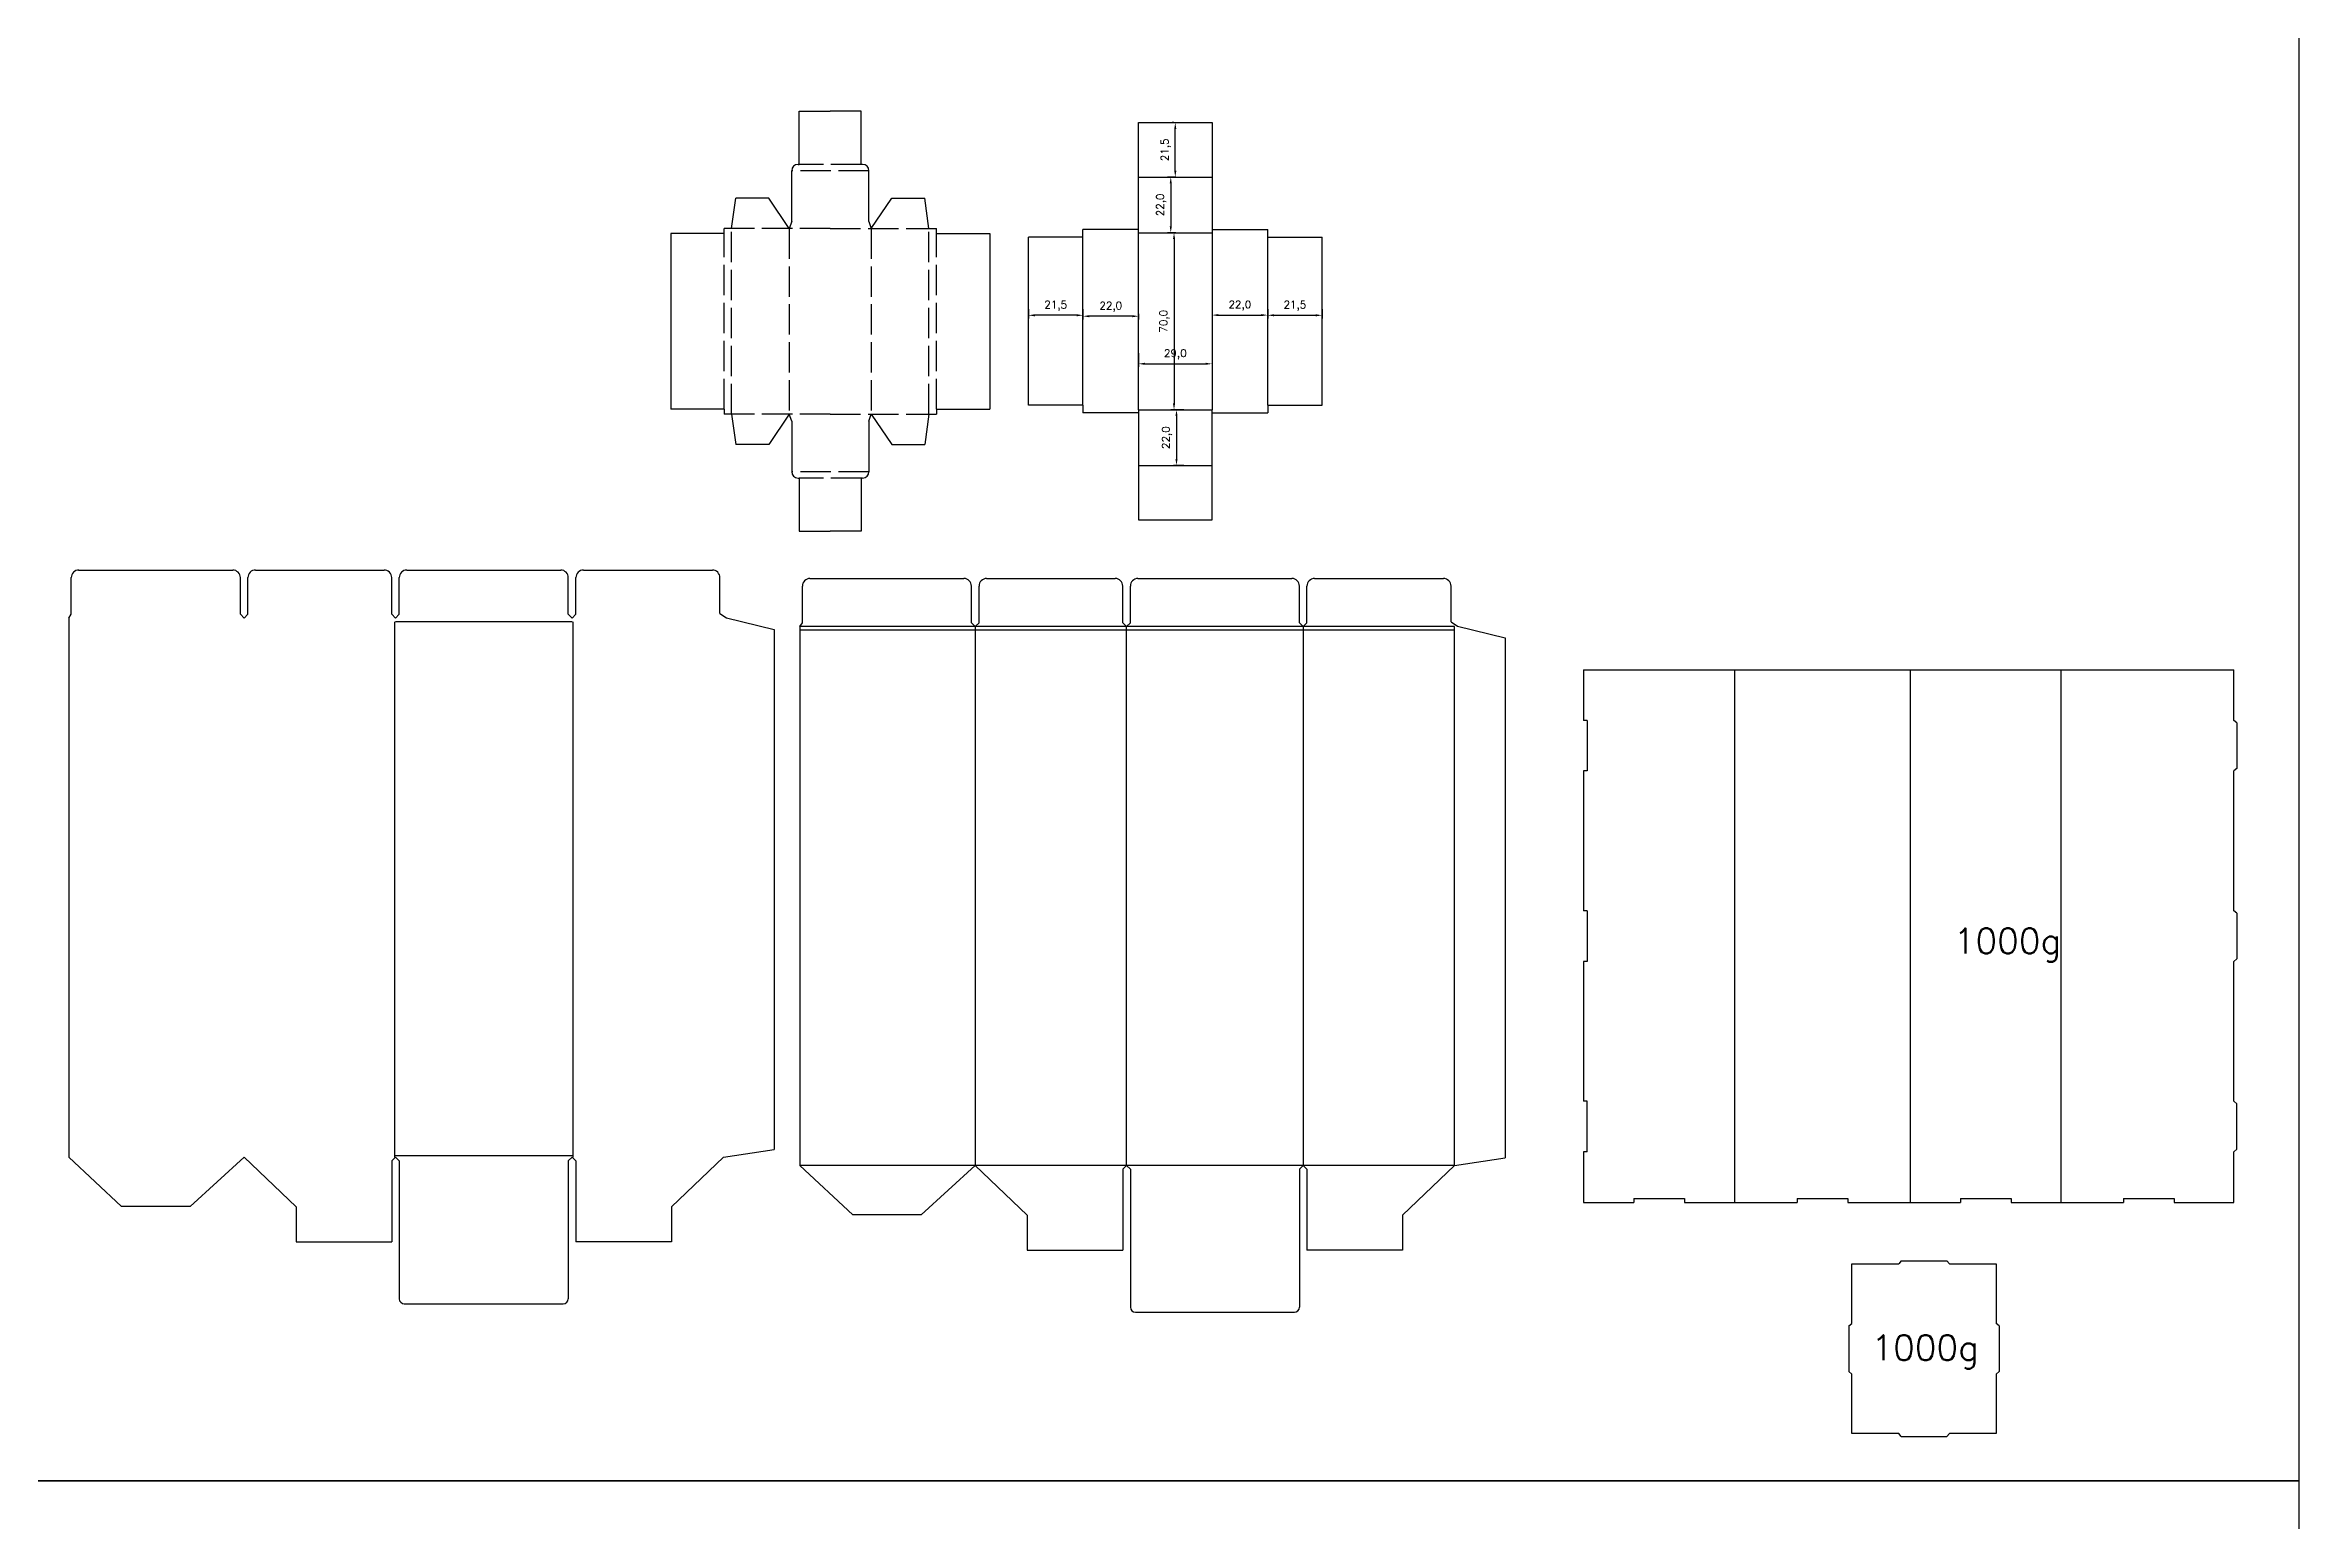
# Model space of a CAD drawing. Header units: millimetres. Extents: x 2179 to 11229, y 1198 to 3756.
# Drawn here: x 8938 to 9829, y 2019 to 2603 of the extents above; entities that cross this region are included whole.
import ezdxf

# ---------------------------------------------------------------- set-up
doc = ezdxf.new("R2010")
doc.units = ezdxf.units.MM
doc.linetypes.add('ACAD_ISO02W100', pattern=[15, 12, -3])
for name, color, linetype in [('EPS', 7, 'Continuous'), ('기지', 7, 'Continuous'), ('인쇄지', 7, 'Continuous')]:
    doc.layers.add(name, color=color, linetype=linetype)
doc.styles.get("Standard").update_dxf_attribs({"font": 'txt.shx', "bigfont": 'zfhg.shx'})
doc.dimstyles.new('ISO-25', dxfattribs={"dimtxt": 2.5, "dimasz": 2.5, "dimexe": 1.25, "dimexo": 0.625, "dimtad": 1, "dimtxsty": 'Standard', "dimcen": 2.5, "dimadec": 0, "dimazin": 0, "dimtfac": 1, "dimtmove": 0, "dimatfit": 3, "dimfxl": 0, "dimarcsym": 0})

# ---------------------------------------------------------------- blocks, each defined once
blk = doc.blocks.new('*D608')
at = {"color": 0, "lineweight": -2}
for p, q in [((9384.18, 2528.45), (9383.05, 2528.45)), ((9384.3, 2525.95), (9384.3, 2460.95)), ((9384.18, 2458.45), (9383.05, 2458.45))]:
    blk.add_line(p, q, dxfattribs=at)
at = {"color": 0}
for points in [[(9383.89, 2525.95), (9384.72, 2525.95), (9384.3, 2528.45)], [(9383.89, 2460.95), (9384.72, 2460.95), (9384.3, 2458.45)]]:
    blk.add_solid(points, dxfattribs=at)
at = {"layer": 'DEFPOINTS', "color": 0}
for p in [(9384.81, 2528.45), (9384.3, 2458.45), (9384.81, 2458.45)]:
    blk.add_point(p, dxfattribs=at)
at = {"color": 0, "insert": (9380.55, 2493.45), "char_height": 3, "attachment_point": 5, "rotation": 90}
blk.add_mtext('70,0', dxfattribs=at)
blk = doc.blocks.new('*D609')
at = {"color": 0, "lineweight": -2}
for p, q in [((9348.31, 2496.88), (9348.31, 2494.19)), ((9367.81, 2495.44), (9350.81, 2495.44)), ((9370.31, 2496.44), (9370.31, 2494.19))]:
    blk.add_line(p, q, dxfattribs=at)
at = {"color": 0}
for points in [[(9350.81, 2495.86), (9350.81, 2495.03), (9348.31, 2495.44)], [(9367.81, 2495.86), (9367.81, 2495.03), (9370.31, 2495.44)]]:
    blk.add_solid(points, dxfattribs=at)
at = {"layer": 'DEFPOINTS', "color": 0}
for p in [(9348.31, 2497.5), (9348.31, 2495.44), (9370.31, 2497.07)]:
    blk.add_point(p, dxfattribs=at)
at = {"color": 0, "insert": (9359.31, 2499.19), "char_height": 3, "attachment_point": 5}
blk.add_mtext('22,0', dxfattribs=at)
blk = doc.blocks.new('*D610')
at = {"color": 0, "lineweight": -2}
for p, q in [((9370.31, 2480.87), (9370.31, 2475.38)), ((9372.81, 2476.63), (9396.81, 2476.63)), ((9399.31, 2480.87), (9399.31, 2475.38))]:
    blk.add_line(p, q, dxfattribs=at)
at = {"color": 0}
for points in [[(9372.81, 2477.05), (9372.81, 2476.22), (9370.31, 2476.63)], [(9396.81, 2477.05), (9396.81, 2476.22), (9399.31, 2476.63)]]:
    blk.add_solid(points, dxfattribs=at)
at = {"layer": 'DEFPOINTS', "color": 0}
for p in [(9370.31, 2481.5), (9399.31, 2481.5), (9399.31, 2476.63)]:
    blk.add_point(p, dxfattribs=at)
at = {"color": 0, "insert": (9384.81, 2480.38), "char_height": 3, "attachment_point": 5}
blk.add_mtext('29,0', dxfattribs=at)
blk = doc.blocks.new('*D611')
at = {"color": 0, "lineweight": -2}
for p, q in [((9388.22, 2458.45), (9384.03, 2458.45)), ((9385.28, 2455.95), (9385.28, 2438.95)), ((9388.22, 2436.45), (9384.03, 2436.45))]:
    blk.add_line(p, q, dxfattribs=at)
at = {"color": 0}
for points in [[(9384.86, 2455.95), (9385.69, 2455.95), (9385.28, 2458.45)], [(9384.86, 2438.95), (9385.69, 2438.95), (9385.28, 2436.45)]]:
    blk.add_solid(points, dxfattribs=at)
at = {"layer": 'DEFPOINTS', "color": 0}
for p in [(9388.85, 2458.45), (9385.28, 2436.45), (9388.85, 2436.45)]:
    blk.add_point(p, dxfattribs=at)
at = {"color": 0, "insert": (9381.53, 2447.45), "char_height": 3, "attachment_point": 5, "rotation": 90}
blk.add_mtext('22,0', dxfattribs=at)
blk = doc.blocks.new('*D612')
at = {"color": 0, "lineweight": -2}
for p, q in [((9326.81, 2498.24), (9326.81, 2494.56)), ((9345.81, 2495.81), (9329.31, 2495.81)), ((9348.31, 2498.24), (9348.31, 2494.56))]:
    blk.add_line(p, q, dxfattribs=at)
at = {"color": 0}
for points in [[(9329.31, 2496.23), (9329.31, 2495.39), (9326.81, 2495.81)], [(9345.81, 2496.23), (9345.81, 2495.39), (9348.31, 2495.81)]]:
    blk.add_solid(points, dxfattribs=at)
at = {"layer": 'DEFPOINTS', "color": 0}
for p in [(9326.81, 2498.87), (9326.81, 2495.81), (9348.31, 2498.87)]:
    blk.add_point(p, dxfattribs=at)
at = {"color": 0, "insert": (9337.56, 2499.56), "char_height": 3, "attachment_point": 5}
blk.add_mtext('21,5', dxfattribs=at)
blk = doc.blocks.new('*D613')
at = {"color": 0, "lineweight": -2}
for p, q in [((9421.31, 2498.24), (9421.31, 2494.56)), ((9423.81, 2495.81), (9440.31, 2495.81)), ((9442.81, 2498.24), (9442.81, 2494.56))]:
    blk.add_line(p, q, dxfattribs=at)
at = {"color": 0}
for points in [[(9423.81, 2496.23), (9423.81, 2495.39), (9421.31, 2495.81)], [(9440.31, 2496.23), (9440.31, 2495.39), (9442.81, 2495.81)]]:
    blk.add_solid(points, dxfattribs=at)
at = {"layer": 'DEFPOINTS', "color": 0}
for p in [(9421.31, 2498.87), (9442.81, 2498.87), (9442.81, 2495.81)]:
    blk.add_point(p, dxfattribs=at)
at = {"color": 0, "insert": (9432.06, 2499.56), "char_height": 3, "attachment_point": 5}
blk.add_mtext('21,5', dxfattribs=at)
blk = doc.blocks.new('*D614')
at = {"color": 0, "lineweight": -2}
for p, q in [((9384.18, 2571.95), (9383.55, 2571.95)), ((9384.8, 2552.95), (9384.8, 2569.45)), ((9384.35, 2550.45), (9383.55, 2550.45))]:
    blk.add_line(p, q, dxfattribs=at)
at = {"color": 0}
for points in [[(9384.38, 2569.45), (9385.22, 2569.45), (9384.8, 2571.95)], [(9384.38, 2552.95), (9385.22, 2552.95), (9384.8, 2550.45)]]:
    blk.add_solid(points, dxfattribs=at)
at = {"layer": 'DEFPOINTS', "color": 0}
for p in [(9384.8, 2571.95), (9384.81, 2571.95), (9384.98, 2550.45)]:
    blk.add_point(p, dxfattribs=at)
at = {"color": 0, "insert": (9381.05, 2561.2), "char_height": 3, "attachment_point": 5, "rotation": 90}
blk.add_mtext('21,5', dxfattribs=at)
blk = doc.blocks.new('*D606')
at = {"color": 0, "lineweight": -2}
for p, q in [((9384.98, 2550.45), (9381.76, 2550.45)), ((9383.01, 2547.95), (9383.01, 2530.95)), ((9384.98, 2528.45), (9381.76, 2528.45))]:
    blk.add_line(p, q, dxfattribs=at)
at = {"color": 0}
for points in [[(9382.59, 2547.95), (9383.42, 2547.95), (9383.01, 2550.45)], [(9382.59, 2530.95), (9383.42, 2530.95), (9383.01, 2528.45)]]:
    blk.add_solid(points, dxfattribs=at)
at = {"layer": 'DEFPOINTS', "color": 0}
for p in [(9385.6, 2550.45), (9383.01, 2528.45), (9385.6, 2528.45)]:
    blk.add_point(p, dxfattribs=at)
at = {"color": 0, "insert": (9379.26, 2539.45), "char_height": 3, "attachment_point": 5, "rotation": 90}
blk.add_mtext('22,0', dxfattribs=at)
blk = doc.blocks.new('*D607')
at = {"color": 0, "lineweight": -2}
for p, q in [((9399.31, 2496.88), (9399.31, 2494.63)), ((9401.81, 2495.88), (9418.81, 2495.88)), ((9421.31, 2496.88), (9421.31, 2494.63))]:
    blk.add_line(p, q, dxfattribs=at)
at = {"color": 0}
for points in [[(9401.81, 2496.3), (9401.81, 2495.46), (9399.31, 2495.88)], [(9418.81, 2496.3), (9418.81, 2495.46), (9421.31, 2495.88)]]:
    blk.add_solid(points, dxfattribs=at)
at = {"layer": 'DEFPOINTS', "color": 0}
for p in [(9399.31, 2497.5), (9421.31, 2497.5), (9421.31, 2495.88)]:
    blk.add_point(p, dxfattribs=at)
at = {"color": 0, "insert": (9410.31, 2499.63), "char_height": 3, "attachment_point": 5}
blk.add_mtext('22,0', dxfattribs=at)

msp = doc.modelspace()

# ---------------------------------------------------------------- linework, layer by layer
at = {"color": 3}
for p, q in [((9236.22, 2555.455), (9236.22, 2576.455)), ((9260.72, 2555.455), (9260.72, 2576.455)), ((9236.22, 2431.455), (9236.22, 2410.455)), ((9260.72, 2431.455), (9260.72, 2410.455))]:
    msp.add_line(p, q, dxfattribs=at)
for p, q in [((9326.808, 2460.255), (9326.808, 2526.655)), ((9348.308, 2526.655), (9326.808, 2526.655)), ((9421.308, 2526.655), (9442.808, 2526.655)), ((9442.808, 2460.255), (9442.808, 2526.655)), ((9348.308, 2460.255), (9326.808, 2460.255)), ((9421.308, 2460.255), (9442.808, 2460.255)), ((9021.34, 2395.117), (9072.14, 2395.117)), ((9310.245, 2391.792), (9361.045, 2391.792)), ((8947.54, 2376.117), (8948.54, 2377.617)), ((9236.445, 2372.792), (9237.445, 2374.292)), ((9546.044, 2355.706), (9546.044, 2335.706)), ((9803.044, 2335.706), (9803.044, 2355.706)), ((9547.544, 2335.706), (9546.044, 2335.706)), ((9547.544, 2335.706), (9547.544, 2315.706)), ((9804.244, 2334.706), (9803.044, 2335.706)), ((9804.244, 2334.706), (9804.244, 2316.706)), ((9546.044, 2315.706), (9546.044, 2260.456)), ((9547.544, 2315.706), (9546.044, 2315.706)), ((9804.244, 2316.706), (9803.044, 2315.706)), ((9803.044, 2260.456), (9803.044, 2315.706)), ((9547.544, 2260.456), (9546.044, 2260.456)), ((9547.544, 2260.456), (9547.544, 2240.456)), ((9804.244, 2259.456), (9803.044, 2260.456)), ((9804.244, 2259.456), (9804.244, 2241.456)), ((9546.044, 2240.456), (9546.044, 2185.206)), ((9547.544, 2240.456), (9546.044, 2240.456)), ((9804.244, 2241.456), (9803.044, 2240.456)), ((9803.044, 2185.206), (9803.044, 2240.456)), ((9547.544, 2185.206), (9546.044, 2185.206)), ((9547.544, 2165.206), (9547.544, 2185.206)), ((9804.244, 2184.206), (9803.044, 2185.206)), ((9804.244, 2166.206), (9804.244, 2184.206)), ((9547.544, 2165.206), (9546.044, 2165.206)), ((9546.044, 2165.206), (9546.044, 2145.206)), ((9804.244, 2166.206), (9803.044, 2165.206)), ((9803.044, 2145.206), (9803.044, 2165.206)), ((9075.14, 2161.617), (9076.64, 2163.117)), ((9075.14, 2161.617), (9075.14, 2129.617)), ((9076.64, 2163.117), (9078.14, 2161.617)), ((9078.14, 2161.617), (9078.14, 2107.117)), ((9146.44, 2163.117), (9144.94, 2161.617)), ((9144.94, 2161.617), (9144.94, 2107.117)), ((9147.94, 2161.617), (9146.44, 2163.117)), ((9147.94, 2161.617), (9147.94, 2129.617)), ((9364.046, 2158.292), (9365.546, 2159.792)), ((9364.046, 2158.292), (9364.046, 2126.292)), ((9365.546, 2159.792), (9367.046, 2158.292)), ((9367.046, 2158.292), (9367.046, 2103.792)), ((9435.345, 2159.792), (9433.845, 2158.292)), ((9433.845, 2158.292), (9433.845, 2103.792)), ((9436.845, 2158.292), (9435.345, 2159.792)), ((9436.845, 2158.292), (9436.845, 2126.292)), ((9566.044, 2146.706), (9566.044, 2145.206)), ((9586.044, 2146.706), (9586.044, 2145.206)), ((9630.544, 2146.706), (9630.544, 2145.206)), ((9650.544, 2146.706), (9650.544, 2145.206)), ((9695.044, 2146.706), (9695.044, 2145.206)), ((9715.044, 2146.706), (9715.044, 2145.206)), ((9759.544, 2146.706), (9759.544, 2145.206)), ((9779.544, 2146.706), (9779.544, 2145.206)), ((9652.191, 2120.852), (9670.691, 2120.852)), ((9652.191, 2097.352), (9652.191, 2120.852)), ((9671.691, 2122.052), (9670.691, 2120.852)), ((9689.691, 2122.052), (9690.691, 2120.852)), ((9690.691, 2120.852), (9709.191, 2120.852)), ((9709.191, 2120.852), (9709.191, 2097.352)), ((9650.991, 2096.352), (9652.191, 2097.352)), ((9710.391, 2096.352), (9709.191, 2097.352)), ((9650.991, 2078.352), (9652.191, 2077.352)), ((9652.191, 2053.852), (9652.191, 2077.352)), ((9710.391, 2078.352), (9709.191, 2077.352)), ((9709.191, 2077.352), (9709.191, 2053.852)), ((9670.691, 2053.852), (9652.191, 2053.852)), ((9671.691, 2052.652), (9670.691, 2053.852)), ((9689.691, 2052.652), (9690.691, 2053.852)), ((9709.191, 2053.852), (9690.691, 2053.852))]:
    msp.add_line(p, q)
at = {"color": 5}
for p, q in [((9348.308, 2460.255), (9348.308, 2526.655)), ((9421.308, 2460.255), (9421.308, 2526.655))]:
    msp.add_line(p, q, dxfattribs=at)
at = {"color": 6}
for points in [[(8928.818, 2635.181), (9828.818, 2635.181), (9828.818, 2035.181), (8928.818, 2035.181)], [(8928.818, 2035.181), (9828.818, 2035.181), (9828.818, 1435.181), (8928.818, 1435.181)]]:
    msp.add_lwpolyline(points, close=True, dxfattribs=at)
for centre, radius, start, end in [((9021.34, 2392.117), 3, 90, 180.000002), ((9072.14, 2392.117), 3, 359.999998, 90), ((9310.245, 2388.792), 3, 90, 180.000002), ((9361.045, 2388.792), 3, 359.999998, 90), ((9080.14, 2107.117), 2, 180, 270), ((9142.94, 2107.117), 2, 270, 0), ((9369.046, 2103.792), 2, 180, 270), ((9431.845, 2103.792), 2, 270, 0)]:
    msp.add_arc(centre, radius, start, end)
at = {"layer": 'EPS', "color": 7}
for p, q in [((8948.54, 2377.617), (8948.54, 2392.117)), ((8951.42, 2395.117), (9012.34, 2395.117)), ((9015.34, 2377.617), (9015.34, 2392.117)), ((9018.34, 2377.617), (9018.34, 2392.117)), ((9075.14, 2377.617), (9075.14, 2392.117)), ((9078.14, 2377.617), (9078.14, 2392.117)), ((9081.14, 2395.117), (9141.94, 2395.117)), ((9144.94, 2377.617), (9144.94, 2392.117)), ((9147.94, 2377.617), (9147.94, 2392.117)), ((9150.94, 2395.117), (9201.86, 2395.117)), ((9204.86, 2377.997), (9204.86, 2392.117)), ((9237.445, 2374.292), (9237.445, 2388.792)), ((9240.325, 2391.792), (9301.245, 2391.792)), ((9304.245, 2374.292), (9304.245, 2388.792)), ((9307.245, 2374.292), (9307.245, 2388.792)), ((9364.045, 2374.292), (9364.045, 2388.792)), ((9367.045, 2374.292), (9367.045, 2388.792)), ((9370.045, 2391.792), (9430.846, 2391.792)), ((9433.846, 2374.292), (9433.846, 2388.792)), ((9436.845, 2374.292), (9436.845, 2388.792)), ((9439.845, 2391.792), (9490.765, 2391.792)), ((9493.765, 2374.672), (9493.765, 2388.792)), ((8947.54, 2376.117), (8947.54, 2163.117)), ((9016.84, 2376.117), (9015.34, 2377.617)), ((9016.84, 2376.117), (9018.34, 2377.617)), ((9076.64, 2376.117), (9075.14, 2377.617)), ((9076.64, 2376.117), (9078.14, 2377.617)), ((9146.44, 2376.117), (9144.94, 2377.617)), ((9146.44, 2376.117), (9147.94, 2377.617)), ((9204.86, 2377.997), (9207.477, 2376.214)), ((9207.477, 2376.214), (9226.239, 2371.617)), ((9226.239, 2371.617), (9226.24, 2166.117)), ((9236.445, 2372.792), (9236.446, 2159.792)), ((9305.745, 2372.792), (9304.245, 2374.292)), ((9305.745, 2372.792), (9307.245, 2374.292)), ((9365.545, 2372.792), (9364.045, 2374.292)), ((9365.545, 2372.792), (9367.045, 2374.292)), ((9435.346, 2372.792), (9433.846, 2374.292)), ((9435.346, 2372.792), (9436.845, 2374.292)), ((9493.765, 2374.672), (9496.382, 2372.889)), ((9496.382, 2372.889), (9515.145, 2368.293)), ((9515.145, 2368.293), (9515.146, 2162.792)), ((9206.24, 2163.117), (9226.24, 2166.117)), ((8947.54, 2163.117), (8968.41, 2143.617)), ((9016.84, 2163.117), (8995.471, 2143.617)), ((9016.84, 2163.117), (9037.34, 2143.471)), ((9206.24, 2163.117), (9185.74, 2143.471)), ((9236.446, 2159.792), (9257.315, 2140.292)), ((9305.746, 2159.792), (9284.376, 2140.292)), ((9305.746, 2159.792), (9326.246, 2140.146)), ((9495.145, 2159.792), (9474.646, 2140.146)), ((9495.145, 2159.792), (9515.146, 2162.792)), ((8995.471, 2143.617), (8968.41, 2143.617)), ((9037.34, 2143.471), (9037.34, 2129.617)), ((9185.74, 2143.471), (9185.74, 2129.617)), ((9284.376, 2140.292), (9257.315, 2140.292)), ((9326.246, 2140.146), (9326.246, 2126.292)), ((9474.646, 2140.146), (9474.646, 2126.292)), ((9037.34, 2129.617), (9075.14, 2129.617)), ((9185.74, 2129.617), (9147.94, 2129.617)), ((9326.246, 2126.292), (9364.046, 2126.292)), ((9474.646, 2126.292), (9436.845, 2126.292)), ((9080.14, 2105.117), (9142.94, 2105.117)), ((9369.046, 2101.792), (9431.845, 2101.792))]:
    msp.add_line(p, q, dxfattribs=at)
at = {"layer": 'EPS', "color": 1}
for p, q in [((9076.39, 2163.117), (9076.39, 2374.617)), ((9146.44, 2374.617), (9076.64, 2374.617)), ((9146.69, 2374.617), (9146.69, 2163.117)), ((9146.44, 2163.617), (9076.64, 2163.617))]:
    msp.add_line(p, q, dxfattribs=at)
at = {"layer": 'EPS', "color": 4}
for p, q in [((9495.145, 2372.792), (9236.445, 2372.792)), ((9495.145, 2371.292), (9236.445, 2371.292)), ((9305.745, 2372.792), (9305.746, 2159.792)), ((9365.546, 2159.792), (9365.545, 2372.792)), ((9435.346, 2372.792), (9435.346, 2159.792)), ((9495.146, 2159.792), (9495.145, 2372.792)), ((9495.146, 2159.792), (9236.446, 2159.792))]:
    msp.add_line(p, q, dxfattribs=at)
at = {"layer": 'EPS', "color": 7}
for centre, start, end in [((8951.54, 2392.117), 90, 180), ((9012.34, 2392.117), 0, 90), ((9081.14, 2392.117), 90, 180), ((9141.94, 2392.117), 0, 90), ((9150.94, 2392.117), 90.000397, 180.000002), ((9201.86, 2392.117), 0, 90.000397), ((9240.445, 2388.792), 90, 180), ((9301.245, 2388.792), 0, 90), ((9370.045, 2388.792), 90, 180), ((9430.846, 2388.792), 0, 90), ((9439.845, 2388.792), 90.000397, 180.000002), ((9490.765, 2388.792), 0, 90.000397)]:
    msp.add_arc(centre, 3, start, end, dxfattribs=at)
at = {"layer": '기지'}
for p, q in [((9370.308, 2571.955), (9399.308, 2571.955)), ((9370.308, 2528.455), (9370.308, 2571.955)), ((9399.308, 2571.955), (9399.308, 2528.455)), ((9370.308, 2529.655), (9348.308, 2529.655)), ((9348.308, 2526.655), (9348.308, 2529.655)), ((9399.308, 2529.655), (9421.308, 2529.655)), ((9421.308, 2526.655), (9421.308, 2529.655)), ((9348.308, 2460.255), (9348.308, 2457.255)), ((9370.308, 2458.455), (9370.308, 2414.955)), ((9399.308, 2414.955), (9399.308, 2458.455)), ((9421.308, 2460.255), (9421.308, 2457.255)), ((9370.308, 2457.255), (9348.308, 2457.255)), ((9399.308, 2457.255), (9421.308, 2457.255)), ((9370.308, 2414.955), (9399.308, 2414.955)), ((9546.044, 2355.706), (9803.044, 2355.706)), ((9566.044, 2146.706), (9586.044, 2146.706)), ((9630.544, 2146.706), (9650.544, 2146.706)), ((9695.044, 2146.706), (9715.044, 2146.706)), ((9759.544, 2146.706), (9779.544, 2146.706)), ((9546.044, 2145.206), (9566.044, 2145.206)), ((9586.044, 2145.206), (9630.544, 2145.206)), ((9650.544, 2145.206), (9695.044, 2145.206)), ((9715.044, 2145.206), (9759.544, 2145.206)), ((9779.544, 2145.206), (9803.044, 2145.206)), ((9671.691, 2122.052), (9689.691, 2122.052)), ((9650.991, 2096.352), (9650.991, 2078.352)), ((9710.391, 2096.352), (9710.391, 2078.352)), ((9671.691, 2052.652), (9689.691, 2052.652))]:
    msp.add_line(p, q, dxfattribs=at)
at = {"layer": '기지', "color": 5}
for p, q in [((9370.308, 2550.455), (9399.308, 2550.455)), ((9370.308, 2458.455), (9370.308, 2528.455)), ((9370.308, 2528.455), (9399.308, 2528.455)), ((9399.308, 2528.455), (9399.308, 2458.455)), ((9370.308, 2458.455), (9399.308, 2458.455)), ((9370.308, 2436.455), (9399.308, 2436.455))]:
    msp.add_line(p, q, dxfattribs=at)
at = {"layer": '기지', "color": 3}
for p, q in [((9605.794, 2355.706), (9605.794, 2145.206)), ((9675.294, 2145.206), (9675.294, 2355.706)), ((9734.794, 2355.706), (9734.794, 2145.206))]:
    msp.add_line(p, q, dxfattribs=at)
at = {"layer": '인쇄지', "color": 3}
for p, q in [((9236.22, 2576.455), (9248.47, 2576.455)), ((9260.72, 2576.455), (9248.47, 2576.455)), ((9233.22, 2532.933), (9233.22, 2552.955)), ((9235.72, 2555.455), (9236.22, 2555.455)), ((9261.22, 2555.455), (9260.72, 2555.455)), ((9263.72, 2532.933), (9263.72, 2552.955)), ((9209.47, 2530.155), (9211.153, 2542.155)), ((9224.13, 2542.155), (9211.153, 2542.155)), ((9232.27, 2530.155), (9224.13, 2542.155)), ((9264.67, 2530.155), (9272.809, 2542.155)), ((9272.809, 2542.155), (9285.787, 2542.155)), ((9287.47, 2530.155), (9285.787, 2542.155)), ((9206.47, 2528.155), (9206.47, 2530.155)), ((9209.47, 2530.155), (9206.47, 2530.155)), ((9233.22, 2532.933), (9232.27, 2530.155)), ((9263.72, 2532.933), (9264.67, 2530.155)), ((9287.47, 2530.155), (9290.47, 2530.155)), ((9290.47, 2528.155), (9290.47, 2530.155)), ((9185.47, 2528.155), (9185.47, 2458.755)), ((9206.47, 2528.155), (9185.47, 2528.155)), ((9290.47, 2528.155), (9311.47, 2528.155)), ((9311.47, 2528.155), (9311.47, 2458.755)), ((9206.47, 2458.755), (9185.47, 2458.755)), ((9206.47, 2458.755), (9206.47, 2456.755)), ((9290.47, 2458.755), (9311.47, 2458.755)), ((9290.47, 2458.755), (9290.47, 2456.755)), ((9209.47, 2456.755), (9206.47, 2456.755)), ((9209.47, 2456.755), (9211.153, 2444.755)), ((9232.27, 2456.755), (9224.13, 2444.755)), ((9233.22, 2453.977), (9232.27, 2456.755)), ((9233.22, 2453.977), (9233.22, 2433.955)), ((9263.72, 2453.977), (9264.67, 2456.755)), ((9263.72, 2453.977), (9263.72, 2433.955)), ((9264.67, 2456.755), (9272.809, 2444.755)), ((9287.47, 2456.755), (9285.787, 2444.755)), ((9287.47, 2456.755), (9290.47, 2456.755)), ((9224.13, 2444.755), (9211.153, 2444.755)), ((9272.809, 2444.755), (9285.787, 2444.755)), ((9235.72, 2431.455), (9236.22, 2431.455)), ((9261.22, 2431.455), (9260.72, 2431.455)), ((9236.22, 2410.455), (9248.47, 2410.455)), ((9260.72, 2410.455), (9248.47, 2410.455))]:
    msp.add_line(p, q, dxfattribs=at)
at = {"layer": '인쇄지', "color": 4, "linetype": 'ACAD_ISO02W100'}
for p, q in [((9263.72, 2552.955), (9233.22, 2552.955)), ((9260.72, 2555.455), (9236.22, 2555.455)), ((9209.47, 2456.755), (9209.47, 2530.155)), ((9248.47, 2530.155), (9209.47, 2530.155)), ((9232.27, 2530.155), (9232.27, 2456.755)), ((9248.47, 2530.155), (9287.47, 2530.155)), ((9264.67, 2530.155), (9264.67, 2456.755)), ((9287.47, 2456.755), (9287.47, 2530.155)), ((9206.47, 2458.755), (9206.47, 2528.155)), ((9290.47, 2458.755), (9290.47, 2528.155)), ((9248.47, 2456.755), (9209.47, 2456.755)), ((9248.47, 2456.755), (9287.47, 2456.755)), ((9263.72, 2433.955), (9233.22, 2433.955)), ((9260.72, 2431.455), (9236.22, 2431.455))]:
    msp.add_line(p, q, dxfattribs=at)
at = {"layer": '인쇄지', "color": 3}
for centre, start, end in [((9235.72, 2552.955), 90, 180), ((9261.22, 2552.955), 0, 90), ((9235.72, 2433.955), 180, 270), ((9261.22, 2433.955), 270, 0)]:
    msp.add_arc(centre, 2.5, start, end, dxfattribs=at)

# ---------------------------------------------------------------- texts
for p in [(9692.41, 2243.553), (9659.878, 2082.773)]:
    msp.add_text('1000g', height=10).set_placement(p)

# ---------------------------------------------------------------- dimensions: what is measured, and where the dimension line sits
at = {"color": 1}
for base, p1, p2, angle, picture, middle in [((9384.801, 2571.955), (9384.977, 2550.455), (9384.808, 2571.955), 90, '*D614', (9381.051, 2561.205)), ((9383.005, 2528.455), (9385.602, 2550.455), (9385.602, 2528.455), 90, '*D606', (9379.255, 2539.455)), ((9384.304, 2458.455), (9384.808, 2528.455), (9384.808, 2458.455), 90, '*D608', (9380.554, 2493.455)), ((9326.808, 2495.81), (9348.308, 2498.865), (9326.808, 2498.865), 180, '*D612', (9337.558, 2499.56)), ((9348.308, 2495.445), (9370.308, 2497.067), (9348.308, 2497.501), 180, '*D609', (9359.308, 2499.195)), ((9385.278, 2436.455), (9388.849, 2458.455), (9388.849, 2436.455), 90, '*D611', (9381.528, 2447.455))]:
    dim = msp.add_linear_dim(base=base, p1=p1, p2=p2, angle=angle, dimstyle='ISO-25', override={"dimtxt": 3, "dimgap": 2, "dimdec": 1, "dimzin": 0, "dimtdec": 1}, dxfattribs=at)
    dim.commit()
    dim.dimension.update_dxf_attribs({"geometry": picture, "text_midpoint": middle})
for base, p1, p2, picture, middle in [((9421.308, 2495.88), (9399.308, 2497.501), (9421.308, 2497.501), '*D607', (9410.308, 2499.63)), ((9442.808, 2495.81), (9421.308, 2498.865), (9442.808, 2498.865), '*D613', (9432.058, 2499.56)), ((9399.308, 2476.632), (9370.308, 2481.497), (9399.308, 2481.497), '*D610', (9384.808, 2480.382))]:
    dim = msp.add_linear_dim(base=base, p1=p1, p2=p2, dimstyle='ISO-25', override={"dimtxt": 3, "dimgap": 2, "dimdec": 1, "dimzin": 0, "dimtdec": 1}, dxfattribs=at)
    dim.commit()
    dim.dimension.update_dxf_attribs({"geometry": picture, "text_midpoint": middle})

doc.saveas('drawing.dxf')
